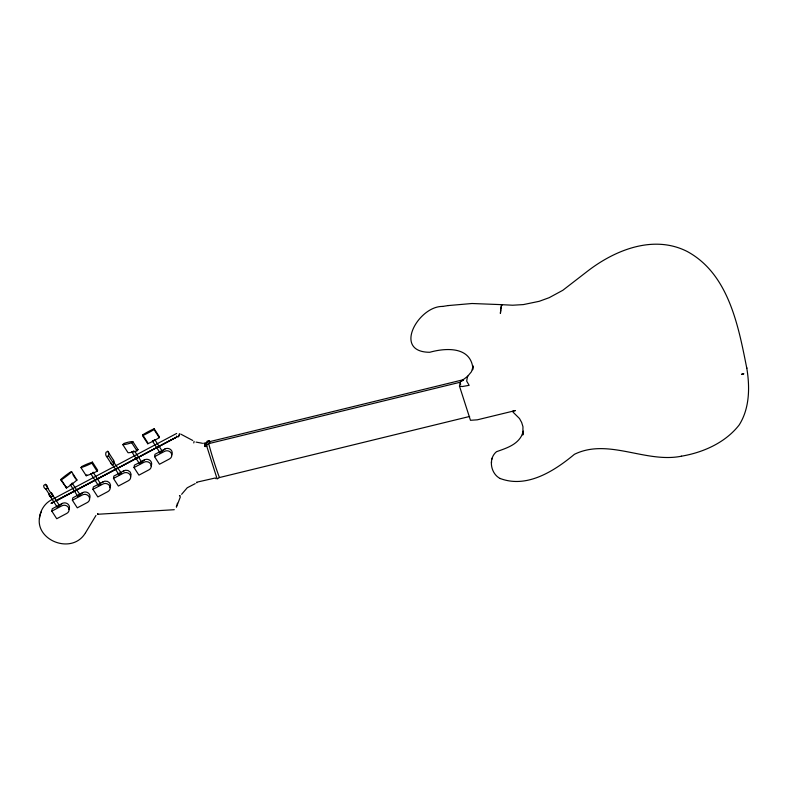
<?xml version="1.0" encoding="UTF-8"?>
<svg xmlns="http://www.w3.org/2000/svg" width="788" height="788" viewBox="0 0 788 788"><rect width="100%" height="100%" fill="white"/><g stroke="black" fill="none" stroke-linecap="round" stroke-linejoin="round"><path stroke-width="1.18" d="M501.661 305.478L501.651 304.651L500.873 308.847L501.601 304.67L512.673 305.222L523.399 304.582L539.179 301.321L549.187 297.677L562.79 290.309L588.212 270.668C615.655 249.697 653.863 234.578 687.126 251.441C728.664 273.869 738.376 325.868 746.797 368.272L746.729 367.838C749.949 386.79 749.782 408.243 739.174 424.968C725.354 442.718 703.123 452.539 681.354 456.213M501.7 305.488L501.71 304.661M512.958 412.055L519.489 418.517L521.666 422.496L522.976 426.751L522.808 435.015L523.468 431.154L521.469 436.01C516.376 445.269 505.66 448.392 496.489 451.711C487.969 458.616 490.678 473.824 500.272 478.562M206.495 444.471L206.791 446.274M204.939 444.826C204.978 451.169 204.988 436.296 205.343 446.629M193.779 442.945L194.084 441.398M179.172 435.203L178.443 436.897L179.467 433.646M215.823 478.7L215.341 477.981L196.576 482.246L196.823 482.867M204.713 444.856C204.781 449.465 204.506 441.546 205.648 443.299M39.43 518.602C40.03 511.028 44.158 503.956 50.836 500.173L176.67 433.439M51.831 511.136L61.917 505.798A4.748 4.354 9.7 0 1 68.408 507.462A4.748 4.354 9.7 0 1 66.793 513.402L56.736 518.731L51.831 511.136L52.244 508.772L62.321 503.424M72.378 500.242L82.464 494.903A4.748 4.354 9.7 0 1 88.955 496.568A4.748 4.354 9.7 0 1 87.34 502.508L77.283 507.836L72.378 500.242L72.782 497.868L82.868 492.53M92.925 489.348L103.011 484.009A4.748 4.354 9.7 0 1 109.502 485.674A4.748 4.354 9.7 0 1 107.887 491.604L97.83 496.942L92.925 489.348L93.329 486.974L103.415 481.635M113.472 478.454L123.549 473.105A4.748 4.354 9.7 0 1 130.05 474.78A4.748 4.354 9.7 0 1 128.424 480.71L118.377 486.048L113.472 478.454L113.876 476.08L123.962 470.741M134.019 467.56L144.096 462.211A4.748 4.354 9.7 0 1 150.597 463.876A4.748 4.354 9.7 0 1 148.971 469.815L138.924 475.154L134.019 467.56L134.423 465.186L144.499 459.837M142.539 435.636L142.667 434.848A31.648 9.692 -32.9 0 1 154.162 428.751L159.403 436.857L159.265 437.655A31.648 9.692 -32.9 0 1 147.77 443.752L142.539 435.636A31.648 9.692 -32.9 0 0 154.034 429.549L154.162 428.751M147.77 443.752L147.908 442.954M154.566 456.666L164.643 451.317A4.748 4.354 9.7 0 1 171.144 452.982A4.748 4.354 9.7 0 1 169.518 458.921L159.471 464.25L154.566 456.666L154.97 454.292L165.047 448.943M469.648 416.458L219.428 477.548L217.143 478.946L206.397 445.053L207.057 441.191L209.194 440.669L209.854 442.767M208.997 441.812L209.194 440.669M513.027 410.922L515.401 410.568L477.311 419.817L470.466 420.299L459.453 386.031L460.527 381.638L467.845 376.211M491.426 462.871L491.604 461.857M492.086 459.01L492.264 457.995M176.345 506.605L176.709 505.463M176.413 507.196L180.334 496.982M41.163 512.082C29.737 538.401 71.324 556.722 85.419 532.895M177.073 504.379L177.467 503.217M72.585 483.261L70.506 484.719M93.122 472.376L92.718 472.938M93.112 472.248L100.736 484.059C100.844 484.886 98.027 486.373 98.608 485.063M134.837 451.445L141.83 462.26L139.604 463.817L140.156 462.851M467.491 376.329L466.683 381.096L469.136 385.342L462.162 386.553L459.453 386.031M80.987 467.639L81.568 466.634A31.648 9.692 -32.9 0 1 92.432 462.123L97.673 470.239L97.101 471.234A31.648 9.692 -32.9 0 1 86.227 475.745L80.987 467.639A31.648 9.692 -32.9 0 0 91.861 463.127L92.432 462.123M86.227 475.745L86.808 474.75M85.547 532.747L95.969 515.45M181.614 494.322L187.248 487.762L195.247 483.615M51.821 494.519L51.515 494.007M78.061 495.957C77.48 497.267 80.297 495.78 80.189 494.953L72.072 483.113M122.81 444.649L123.903 443.477A31.648 9.692 -32.9 0 1 132.798 441.536L138.038 449.643L136.945 450.815A31.648 9.692 -32.9 0 1 128.05 452.755L122.81 444.649A31.648 9.692 -32.9 0 0 131.704 442.708L132.798 441.536M119.352 473.962L119.057 474.711L121.283 473.164L113.167 461.315M154.556 440.039L152.409 440.935M467.816 376.083L471.46 371.709L473.263 366.006L472.603 369.868L472.623 366.312C468.88 345.942 444.245 348.188 429.775 352.275C392.099 352.167 418.566 305.941 442.58 306.443M133.812 451.15L131.882 451.948L139.506 463.748M160.703 451.957L160.151 452.923L162.367 451.366L154.743 439.566M133.724 451.219L132.847 451.8M92.462 473.155L91.053 473.824M58.273 506.221L57.327 507.334L59.642 505.847L52.648 495.031M48.038 488.402L45.418 484.354L43.724 485.438A31.648 9.692 -32.9 0 0 45.822 488.993L51.062 497.1L52.757 496.016A31.648 9.692 -32.9 0 0 51.634 493.052M45.822 488.993L47.516 487.91A31.648 9.692 -32.9 0 0 45.418 484.354M460.527 381.638L463.245 380.23M206.397 445.053L208.682 443.644L460.094 382.259A82.277 14.076 76.3 0 0 460.655 384.298M107.749 451.288L106.025 452.302A31.648 9.692 -32.9 0 0 106.774 456.685L112.004 464.802L113.728 463.787A31.648 9.692 -32.9 0 0 112.989 459.394L107.749 451.288A31.648 9.692 -32.9 0 1 108.488 455.671L113.728 463.787M106.774 456.685L108.488 455.671M51.141 503.207L176.965 436.897L56.746 500.646M54.579 501.789L51.21 503.384L54.48 501.641M56.647 500.498L176.965 436.897M140.757 462.467L141.83 462.26M120.209 473.361L121.283 473.164M99.672 484.256L100.736 484.059M79.125 495.15L80.189 494.953M58.578 506.044L59.642 505.847M132.551 451.928L131.862 451.918M113.009 461.364L113.669 461.404M206.86 442.334L463.374 379.708M500.114 478.474C526.926 488.678 554.407 470.948 574.413 454.312C608.198 437.724 645.687 463.442 681.512 456.193M448.214 305.567L472.002 303.508L501.651 304.651M442.423 306.473L448.362 305.537M203.629 443.26L204.122 443.211M97.85 514.259L97.722 513.766L97.85 514.259L174.276 509.708M202.526 443.299L196.054 442.098M71.738 471.923L70.999 471.697A31.648 9.692 -32.9 0 0 60.587 479.626L66.566 487.969A31.648 9.692 -32.9 0 0 76.978 480.03L71.738 471.923A31.648 9.692 -32.9 0 1 61.336 479.862L60.587 479.626M76.239 479.803L76.978 480.03M180.669 434.07L192.725 440.462M49.693 495.534L57.327 507.334M154.034 429.549L159.265 437.655M152.429 441.053L160.053 452.854M142.667 434.848L147.257 441.94M131.704 442.708L136.945 450.815M112.605 464.812L118.958 474.642M91.861 463.127L97.101 471.234M90.787 473.736L98.411 485.536M72.969 474.731L75.589 478.789M70.25 484.63L77.874 496.44M61.336 479.862L66.566 487.969M47.516 487.91L52.757 496.016M176.768 436.591L176.522 436.079L176.867 436.749M205.323 446.274L205.146 445.368L205.353 446.451M163.343 450.519A4.748 4.354 9.7 0 1 169.784 448.993A4.748 4.354 9.7 0 1 171.626 454.971M219.428 477.548A82.277 14.076 76.3 0 1 208.682 443.644M81.164 494.106A4.748 4.354 9.7 0 1 87.596 492.579A4.748 4.354 9.7 0 1 89.448 498.558M142.805 461.423A4.748 4.354 9.7 0 1 149.237 459.896A4.748 4.354 9.7 0 1 151.079 465.866M60.617 505A4.748 4.354 9.7 0 1 67.059 503.473A4.748 4.354 9.7 0 1 68.901 509.452M102.44 482.315A4.748 4.354 9.7 0 1 109.995 487.654M122.987 471.421A4.748 4.354 9.7 0 1 130.542 476.76M136.787 449.731A31.648 9.692 -32.9 0 1 138.038 449.643M112.004 464.802A31.648 9.692 -32.9 0 1 111.019 462.97M65.828 487.742A31.648 9.692 -32.9 0 1 66.606 487.063M50.659 492.461A31.648 9.692 -32.9 0 1 51.338 492.835M51.062 497.1A31.648 9.692 -32.9 0 1 48.964 493.544M158.477 437.281A31.648 9.692 -32.9 0 1 159.403 436.857M500.488 312.363L500.4 313.496L500.853 309.448L500.488 312.363M179.989 495.908L179.447 495.711A1.271 0.492 24.2 0 0 179.989 495.908M743.685 373.808L741.478 374.32L743.705 373.867"/></g></svg>
